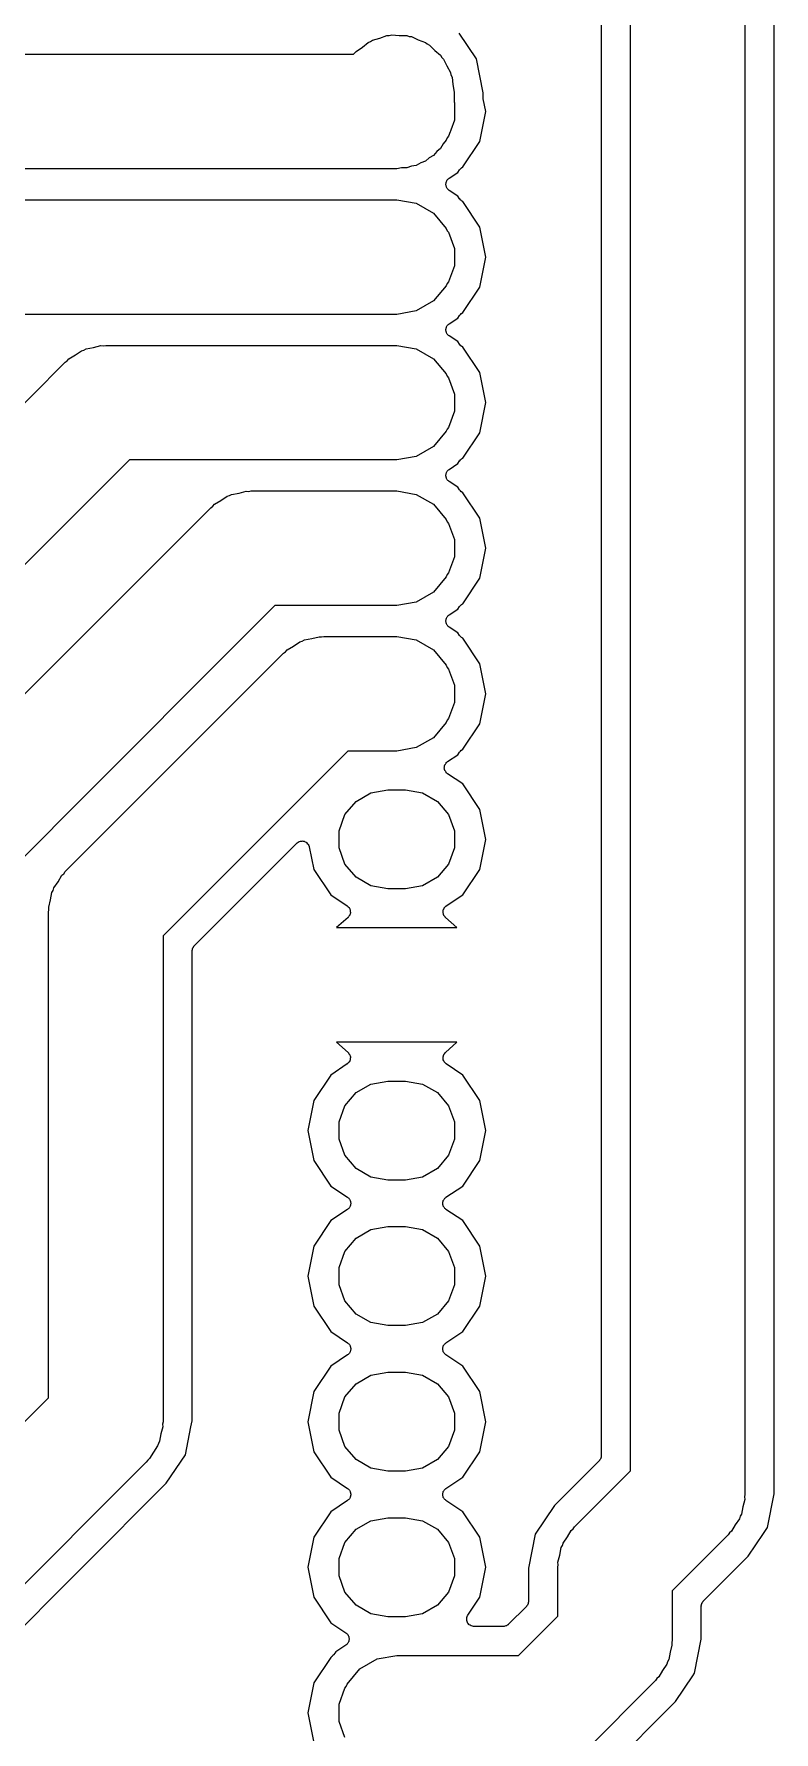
# Model space of a CAD drawing. Extents: x 21 to 222, y -147 to -29.
# Drawn here: x 124.48 to 137.4, y -107.02 to -77.39 of the extents above; entities that cross this region are included whole.
import ezdxf

# ---------------------------------------------------------------- set-up
doc = ezdxf.new("R2010")
doc.units = 0
doc.header["$MEASUREMENT"] = 0
doc.layers.add('BLACK', color=7, linetype='CONTINUOUS')

msp = doc.modelspace()

# ---------------------------------------------------------------- linework, layer by layer
at = {"layer": 'Black'}
for p, q in [((136.89, -58.42), (136.89, -102.87)), ((134.89, -102.456), (134.89, -58.8342)), ((134.382, -59.0972), (134.382, -102.193)), ((137.398, -102.857), (137.398, -59.9701)), ((130.103, -77.6929), (130.21, -77.618)), ((130.21, -77.618), (130.31, -77.534)), ((130.31, -77.534), (130.351, -77.5189)), ((130.351, -77.5189), (130.387, -77.4937)), ((130.387, -77.4937), (130.514, -77.4599)), ((130.514, -77.4599), (130.636, -77.4152)), ((130.636, -77.4152), (130.68, -77.4152)), ((130.68, -77.4152), (130.723, -77.4038)), ((130.723, -77.4038), (130.853, -77.4152)), ((130.853, -77.4152), (130.984, -77.4152)), ((130.984, -77.4152), (131.025, -77.4302)), ((131.025, -77.4302), (131.069, -77.4341)), ((131.069, -77.4341), (131.187, -77.4893)), ((131.187, -77.4893), (131.31, -77.534)), ((131.31, -77.534), (131.344, -77.5623)), ((131.344, -77.5623), (131.384, -77.5808)), ((131.384, -77.5808), (131.476, -77.6732)), ((132.201, -77.8239), (131.898, -77.3706)), ((119.38, -77.74), (130.056, -77.74)), ((130.056, -77.74), (130.103, -77.6929)), ((131.476, -77.6732), (131.576, -77.7572)), ((131.576, -77.7572), (131.598, -77.7953)), ((131.598, -77.7953), (131.629, -77.8264)), ((131.629, -77.8264), (131.684, -77.9448)), ((132.318, -78.4125), (132.201, -77.8239)), ((131.684, -77.9448), (131.75, -78.058)), ((131.75, -78.058), (131.757, -78.1013)), ((131.757, -78.1013), (131.776, -78.1412)), ((131.776, -78.1412), (131.787, -78.2713)), ((131.787, -78.2713), (131.81, -78.4)), ((131.81, -78.4), (131.81, -78.5715)), ((132.318, -78.497), (132.318, -78.4125)), ((132.32, -78.5092), (132.318, -78.497)), ((132.32, -78.5217), (132.32, -78.5092)), ((131.81, -78.5715), (131.817, -78.59)), ((131.817, -78.59), (131.817, -78.89)), ((132.26, -79.2639), (132.364, -78.74)), ((132.364, -78.74), (132.32, -78.5217)), ((131.742, -79.0953), (131.714, -79.1718)), ((131.75, -79.082), (131.742, -79.0953)), ((131.752, -79.0669), (131.75, -79.082)), ((131.817, -78.89), (131.752, -79.0669)), ((131.576, -79.3828), (131.509, -79.439)), ((131.62, -79.307), (131.576, -79.3828)), ((131.676, -79.24), (131.62, -79.307)), ((131.691, -79.1999), (131.676, -79.24)), ((131.714, -79.1718), (131.691, -79.1999)), ((131.963, -79.7081), (132.26, -79.2639)), ((131.066, -79.6949), (130.984, -79.7248)), ((131.152, -79.6797), (131.066, -79.6949)), ((131.228, -79.6359), (131.152, -79.6797)), ((131.31, -79.606), (131.228, -79.6359)), ((131.377, -79.5498), (131.31, -79.606)), ((131.453, -79.506), (131.377, -79.5498)), ((131.509, -79.439), (131.453, -79.506)), ((130.81, -79.74), (119.794, -79.74)), ((130.896, -79.7248), (130.81, -79.74)), ((130.984, -79.7248), (130.896, -79.7248)), ((131.669, -80.0017), (131.672, -79.9882)), ((131.672, -79.9882), (131.674, -79.9745)), ((131.674, -79.9745), (131.677, -79.967)), ((131.677, -79.967), (131.679, -79.9589)), ((131.679, -79.9589), (131.687, -79.9473)), ((131.687, -79.9473), (131.693, -79.9349)), ((131.693, -79.9349), (131.699, -79.9291)), ((131.699, -79.9291), (131.704, -79.9222)), ((131.704, -79.9222), (131.715, -79.914)), ((131.715, -79.914), (131.725, -79.9044)), ((131.725, -79.9044), (131.875, -79.8046)), ((131.875, -79.8046), (131.906, -79.7579)), ((131.906, -79.7579), (131.908, -79.7559)), ((131.908, -79.7559), (131.909, -79.7534)), ((131.909, -79.7534), (131.923, -79.74)), ((131.923, -79.74), (131.936, -79.726)), ((131.936, -79.726), (131.939, -79.7248)), ((131.939, -79.7248), (131.941, -79.7229)), ((131.941, -79.7229), (131.963, -79.7081)), ((123.19, -80.28), (130.81, -80.28)), ((130.81, -80.28), (131.152, -80.3403)), ((131.67, -80.01), (131.669, -80.0017)), ((131.669, -80.0183), (131.67, -80.01)), ((131.672, -80.0318), (131.669, -80.0183)), ((131.674, -80.0455), (131.672, -80.0318)), ((131.677, -80.053), (131.674, -80.0455)), ((131.679, -80.0611), (131.677, -80.053)), ((131.687, -80.0727), (131.679, -80.0611)), ((131.693, -80.0851), (131.687, -80.0727)), ((131.699, -80.0909), (131.693, -80.0851)), ((131.704, -80.0978), (131.699, -80.0909)), ((131.715, -80.106), (131.704, -80.0978)), ((131.725, -80.1156), (131.715, -80.106)), ((131.875, -80.2154), (131.725, -80.1156)), ((131.906, -80.2621), (131.875, -80.2154)), ((131.908, -80.2641), (131.906, -80.2621)), ((131.909, -80.2666), (131.908, -80.2641)), ((131.923, -80.28), (131.909, -80.2666)), ((131.936, -80.294), (131.923, -80.28)), ((131.152, -80.3403), (131.453, -80.514)), ((131.453, -80.514), (131.676, -80.78)), ((131.939, -80.2952), (131.936, -80.294)), ((131.941, -80.2971), (131.939, -80.2952)), ((131.963, -80.3119), (131.941, -80.2971)), ((132.26, -80.7561), (131.963, -80.3119)), ((131.676, -80.78), (131.691, -80.8201)), ((131.691, -80.8201), (131.714, -80.8482)), ((131.714, -80.8482), (131.817, -81.13)), ((132.364, -81.28), (132.26, -80.7561)), ((131.817, -81.13), (131.817, -81.43)), ((131.817, -81.43), (131.714, -81.7118)), ((132.26, -81.8039), (132.364, -81.28)), ((131.691, -81.7399), (131.676, -81.78)), ((131.714, -81.7118), (131.691, -81.7399)), ((131.453, -82.046), (131.152, -82.2197)), ((131.676, -81.78), (131.453, -82.046)), ((131.963, -82.2481), (132.26, -81.8039)), ((130.81, -82.28), (123.604, -82.28)), ((131.152, -82.2197), (130.81, -82.28)), ((131.725, -82.4444), (131.875, -82.3446)), ((131.875, -82.3446), (131.906, -82.2979)), ((131.906, -82.2979), (131.908, -82.2959)), ((131.908, -82.2959), (131.909, -82.2934)), ((131.909, -82.2934), (131.923, -82.28)), ((131.923, -82.28), (131.936, -82.266)), ((131.936, -82.266), (131.939, -82.2648)), ((131.939, -82.2648), (131.941, -82.2629)), ((131.941, -82.2629), (131.963, -82.2481)), ((131.669, -82.5417), (131.672, -82.5282)), ((131.67, -82.55), (131.669, -82.5417)), ((131.669, -82.5583), (131.67, -82.55)), ((131.672, -82.5718), (131.669, -82.5583)), ((131.672, -82.5282), (131.674, -82.5145)), ((131.674, -82.5855), (131.672, -82.5718)), ((131.674, -82.5145), (131.677, -82.507)), ((131.677, -82.593), (131.674, -82.5855)), ((131.677, -82.507), (131.679, -82.4989)), ((131.679, -82.6011), (131.677, -82.593)), ((131.679, -82.4989), (131.687, -82.4873)), ((131.687, -82.6127), (131.679, -82.6011)), ((131.687, -82.4873), (131.693, -82.4749)), ((131.693, -82.6251), (131.687, -82.6127)), ((131.693, -82.4749), (131.699, -82.4691)), ((131.699, -82.6309), (131.693, -82.6251)), ((131.699, -82.4691), (131.704, -82.4622)), ((131.704, -82.6378), (131.699, -82.6309)), ((131.704, -82.4622), (131.715, -82.454)), ((131.715, -82.646), (131.704, -82.6378)), ((131.715, -82.454), (131.725, -82.4444)), ((131.725, -82.6556), (131.715, -82.646)), ((131.875, -82.7554), (131.725, -82.6556)), ((125.2, -82.9886), (125.307, -82.9137)), ((125.307, -82.9137), (125.35, -82.9023)), ((125.35, -82.9023), (125.388, -82.8803)), ((125.388, -82.8803), (125.517, -82.8576)), ((125.517, -82.8576), (125.643, -82.8238)), ((125.643, -82.8238), (125.687, -82.8276)), ((125.687, -82.8276), (125.73, -82.82)), ((125.73, -82.82), (130.81, -82.82)), ((130.81, -82.82), (131.152, -82.8803)), ((131.152, -82.8803), (131.453, -83.054)), ((131.906, -82.8021), (131.875, -82.7554)), ((131.908, -82.8041), (131.906, -82.8021)), ((131.909, -82.8066), (131.908, -82.8041)), ((131.923, -82.82), (131.909, -82.8066)), ((131.936, -82.834), (131.923, -82.82)), ((131.939, -82.8352), (131.936, -82.834)), ((131.941, -82.8371), (131.939, -82.8352)), ((131.963, -82.8519), (131.941, -82.8371)), ((132.26, -83.2961), (131.963, -82.8519)), ((122.483, -85.6529), (125.023, -83.1129)), ((125.023, -83.1129), (125.059, -83.0877)), ((125.059, -83.0877), (125.087, -83.054)), ((125.087, -83.054), (125.2, -82.9886)), ((131.453, -83.054), (131.676, -83.32)), ((131.676, -83.32), (131.691, -83.3601)), ((131.691, -83.3601), (131.714, -83.3882)), ((131.714, -83.3882), (131.817, -83.67)), ((132.364, -83.82), (132.26, -83.2961)), ((131.817, -83.67), (131.817, -83.97)), ((132.26, -84.3439), (132.364, -83.82)), ((131.817, -83.97), (131.714, -84.2518)), ((131.676, -84.32), (131.453, -84.586)), ((131.691, -84.2799), (131.676, -84.32)), ((131.714, -84.2518), (131.691, -84.2799)), ((131.963, -84.7881), (132.26, -84.3439)), ((131.453, -84.586), (131.152, -84.7597)), ((126.144, -84.82), (124.19, -86.7742)), ((130.81, -84.82), (126.144, -84.82)), ((131.152, -84.7597), (130.81, -84.82)), ((131.679, -85.0389), (131.687, -85.0273)), ((131.687, -85.0273), (131.693, -85.0149)), ((131.693, -85.0149), (131.699, -85.0091)), ((131.699, -85.0091), (131.704, -85.0022)), ((131.704, -85.0022), (131.715, -84.994)), ((131.715, -84.994), (131.725, -84.9844)), ((131.725, -84.9844), (131.875, -84.8846)), ((131.875, -84.8846), (131.906, -84.8379)), ((131.906, -84.8379), (131.908, -84.8359)), ((131.908, -84.8359), (131.909, -84.8334)), ((131.909, -84.8334), (131.923, -84.82)), ((131.923, -84.82), (131.936, -84.806)), ((131.936, -84.806), (131.939, -84.8048)), ((131.939, -84.8048), (131.941, -84.8029)), ((131.941, -84.8029), (131.963, -84.7881)), ((131.669, -85.0817), (131.672, -85.0682)), ((131.67, -85.09), (131.669, -85.0817)), ((131.669, -85.0983), (131.67, -85.09)), ((131.672, -85.1118), (131.669, -85.0983)), ((131.672, -85.0682), (131.674, -85.0545)), ((131.674, -85.1255), (131.672, -85.1118)), ((131.674, -85.0545), (131.677, -85.047)), ((131.677, -85.133), (131.674, -85.1255)), ((131.677, -85.047), (131.679, -85.0389)), ((131.679, -85.1411), (131.677, -85.133)), ((131.687, -85.1527), (131.679, -85.1411)), ((131.693, -85.1651), (131.687, -85.1527)), ((131.699, -85.1709), (131.693, -85.1651)), ((131.704, -85.1778), (131.699, -85.1709)), ((131.715, -85.186), (131.704, -85.1778)), ((131.725, -85.1956), (131.715, -85.186)), ((131.875, -85.2954), (131.725, -85.1956)), ((131.906, -85.3421), (131.875, -85.2954)), ((127.599, -85.6277), (127.627, -85.594)), ((127.627, -85.594), (127.74, -85.5286)), ((127.74, -85.5286), (127.847, -85.4537)), ((127.847, -85.4537), (127.89, -85.4423)), ((127.89, -85.4423), (127.928, -85.4203)), ((127.928, -85.4203), (128.057, -85.3976)), ((128.057, -85.3976), (128.183, -85.3638)), ((128.183, -85.3638), (128.227, -85.3676)), ((128.227, -85.3676), (128.27, -85.36)), ((128.27, -85.36), (130.81, -85.36)), ((130.81, -85.36), (131.152, -85.4203)), ((131.152, -85.4203), (131.453, -85.594)), ((131.453, -85.594), (131.676, -85.86)), ((131.908, -85.3441), (131.906, -85.3421)), ((131.909, -85.3466), (131.908, -85.3441)), ((131.923, -85.36), (131.909, -85.3466)), ((131.936, -85.374), (131.923, -85.36)), ((131.939, -85.3752), (131.936, -85.374)), ((131.941, -85.3771), (131.939, -85.3752)), ((131.963, -85.3919), (131.941, -85.3771)), ((132.26, -85.8361), (131.963, -85.3919)), ((126.293, -86.9229), (127.563, -85.6529)), ((127.563, -85.6529), (127.599, -85.6277)), ((131.676, -85.86), (131.691, -85.9001)), ((131.691, -85.9001), (131.714, -85.9282)), ((132.364, -86.36), (132.26, -85.8361)), ((131.714, -85.9282), (131.817, -86.21)), ((131.817, -86.21), (131.817, -86.51)), ((131.817, -86.51), (131.714, -86.7918)), ((132.26, -86.8839), (132.364, -86.36)), ((131.714, -86.7918), (131.691, -86.8199)), ((121.213, -92.0029), (126.293, -86.9229)), ((131.676, -86.86), (131.453, -87.126)), ((131.691, -86.8199), (131.676, -86.86)), ((131.963, -87.3281), (132.26, -86.8839)), ((128.684, -87.36), (127.707, -88.3371)), ((130.81, -87.36), (128.684, -87.36)), ((131.152, -87.2997), (130.81, -87.36)), ((131.453, -87.126), (131.152, -87.2997)), ((131.875, -87.4246), (131.906, -87.3779)), ((131.906, -87.3779), (131.908, -87.3759)), ((131.908, -87.3759), (131.909, -87.3734)), ((131.909, -87.3734), (131.923, -87.36)), ((131.923, -87.36), (131.936, -87.346)), ((131.936, -87.346), (131.939, -87.3448)), ((131.939, -87.3448), (131.941, -87.3429)), ((131.941, -87.3429), (131.963, -87.3281)), ((131.669, -87.6217), (131.672, -87.6082)), ((131.67, -87.63), (131.669, -87.6217)), ((131.669, -87.6383), (131.67, -87.63)), ((131.672, -87.6518), (131.669, -87.6383)), ((131.672, -87.6082), (131.674, -87.5945)), ((131.674, -87.6655), (131.672, -87.6518)), ((131.674, -87.5945), (131.677, -87.587)), ((131.677, -87.673), (131.674, -87.6655)), ((131.677, -87.587), (131.679, -87.5789)), ((131.679, -87.6811), (131.677, -87.673)), ((131.679, -87.5789), (131.687, -87.5673)), ((131.687, -87.6927), (131.679, -87.6811)), ((131.687, -87.5673), (131.693, -87.5549)), ((131.693, -87.7051), (131.687, -87.6927)), ((131.693, -87.5549), (131.699, -87.5491)), ((131.699, -87.5491), (131.704, -87.5422)), ((131.704, -87.5422), (131.715, -87.534)), ((131.715, -87.534), (131.725, -87.5244)), ((131.725, -87.5244), (131.875, -87.4246)), ((129.01, -88.0686), (129.117, -87.9937)), ((129.117, -87.9937), (129.16, -87.9823)), ((129.16, -87.9823), (129.198, -87.9603)), ((129.198, -87.9603), (129.327, -87.9376)), ((129.327, -87.9376), (129.453, -87.9038)), ((129.453, -87.9038), (129.497, -87.9076)), ((129.497, -87.9076), (129.54, -87.9)), ((129.54, -87.9), (130.81, -87.9)), ((130.81, -87.9), (131.152, -87.9603)), ((131.152, -87.9603), (131.453, -88.134)), ((131.699, -87.7109), (131.693, -87.7051)), ((131.704, -87.7178), (131.699, -87.7109)), ((131.715, -87.726), (131.704, -87.7178)), ((131.725, -87.7356), (131.715, -87.726)), ((131.875, -87.8354), (131.725, -87.7356)), ((131.906, -87.8821), (131.875, -87.8354)), ((131.908, -87.8841), (131.906, -87.8821)), ((131.909, -87.8866), (131.908, -87.8841)), ((131.923, -87.9), (131.909, -87.8866)), ((131.936, -87.914), (131.923, -87.9)), ((131.939, -87.9152), (131.936, -87.914)), ((131.941, -87.9171), (131.939, -87.9152)), ((131.963, -87.9319), (131.941, -87.9171)), ((132.26, -88.3761), (131.963, -87.9319)), ((125.023, -92.0029), (128.833, -88.1929)), ((128.833, -88.1929), (128.869, -88.1677)), ((128.869, -88.1677), (128.897, -88.134)), ((128.897, -88.134), (129.01, -88.0686)), ((131.453, -88.134), (131.676, -88.4)), ((127.707, -88.3371), (122.92, -93.1242)), ((131.676, -88.4), (131.691, -88.4401)), ((131.691, -88.4401), (131.714, -88.4682)), ((131.714, -88.4682), (131.817, -88.75)), ((132.364, -88.9), (132.26, -88.3761)), ((131.817, -88.75), (131.817, -89.05)), ((131.817, -89.05), (131.714, -89.3318)), ((132.26, -89.4239), (132.364, -88.9)), ((131.676, -89.4), (131.453, -89.666)), ((131.691, -89.3599), (131.676, -89.4)), ((131.714, -89.3318), (131.691, -89.3599)), ((131.963, -89.8681), (132.26, -89.4239)), ((131.453, -89.666), (131.152, -89.8397)), ((129.954, -89.9), (126.73, -93.1242)), ((130.81, -89.9), (129.954, -89.9)), ((131.152, -89.8397), (130.81, -89.9)), ((131.697, -90.0831), (131.875, -89.9646)), ((131.875, -89.9646), (131.906, -89.9179)), ((131.906, -89.9179), (131.908, -89.9159)), ((131.908, -89.9159), (131.909, -89.9134)), ((131.909, -89.9134), (131.923, -89.9)), ((131.923, -89.9), (131.936, -89.886)), ((131.936, -89.886), (131.939, -89.8848)), ((131.939, -89.8848), (131.941, -89.8829)), ((131.941, -89.8829), (131.963, -89.8681)), ((131.641, -90.1804), (131.644, -90.167)), ((131.642, -90.1887), (131.641, -90.1804)), ((131.641, -90.197), (131.642, -90.1887)), ((131.644, -90.2105), (131.641, -90.197)), ((131.644, -90.167), (131.646, -90.1532)), ((131.646, -90.2243), (131.644, -90.2105)), ((131.646, -90.1532), (131.649, -90.1457)), ((131.649, -90.2318), (131.646, -90.2243)), ((131.649, -90.1457), (131.651, -90.1376)), ((131.651, -90.2399), (131.649, -90.2318)), ((131.651, -90.1376), (131.659, -90.1261)), ((131.659, -90.2514), (131.651, -90.2399)), ((131.659, -90.1261), (131.665, -90.1136)), ((131.665, -90.2638), (131.659, -90.2514)), ((131.665, -90.1136), (131.671, -90.1079)), ((131.671, -90.2696), (131.665, -90.2638)), ((131.671, -90.1079), (131.676, -90.1009)), ((131.676, -90.2765), (131.671, -90.2696)), ((131.676, -90.1009), (131.687, -90.0927)), ((131.687, -90.2847), (131.676, -90.2765)), ((131.687, -90.0927), (131.697, -90.0831)), ((131.697, -90.2943), (131.687, -90.2847)), ((131.963, -90.4719), (131.697, -90.2943)), ((130.099, -90.7784), (130.358, -90.6285)), ((130.358, -90.6285), (130.654, -90.5764)), ((130.654, -90.5764), (130.966, -90.5764)), ((130.966, -90.5764), (131.262, -90.6285)), ((131.262, -90.6285), (131.521, -90.7784)), ((132.26, -90.9161), (131.963, -90.4719)), ((129.906, -91.0082), (130.099, -90.7784)), ((131.521, -90.7784), (131.714, -91.0082)), ((132.364, -91.44), (132.26, -90.9161)), ((129.803, -91.29), (129.906, -91.0082)), ((131.714, -91.0082), (131.817, -91.29)), ((127.275, -93.2974), (129.068, -91.505)), ((129.068, -91.505), (129.071, -91.5026)), ((129.071, -91.5026), (129.074, -91.4993)), ((129.074, -91.4993), (129.089, -91.49)), ((129.089, -91.49), (129.104, -91.4797)), ((129.104, -91.4797), (129.108, -91.4786)), ((129.108, -91.4786), (129.111, -91.4764)), ((129.111, -91.4764), (129.129, -91.4729)), ((129.129, -91.4729), (129.146, -91.4683)), ((129.146, -91.4683), (129.151, -91.4686)), ((129.151, -91.4686), (129.155, -91.4678)), ((129.155, -91.4678), (129.172, -91.4706)), ((129.172, -91.4706), (129.19, -91.4721)), ((129.19, -91.4721), (129.194, -91.4739)), ((129.194, -91.4739), (129.198, -91.4745)), ((129.198, -91.4745), (129.214, -91.4832)), ((129.214, -91.4832), (129.23, -91.4908)), ((129.23, -91.4908), (129.233, -91.4937)), ((129.233, -91.4937), (129.237, -91.4957)), ((129.237, -91.4957), (129.249, -91.5092)), ((129.249, -91.5092), (129.261, -91.5219)), ((129.261, -91.5219), (129.263, -91.5258)), ((129.263, -91.5258), (129.266, -91.5289)), ((129.266, -91.5289), (129.273, -91.5456)), ((129.273, -91.5456), (129.28, -91.5619)), ((129.803, -91.59), (129.803, -91.29)), ((131.817, -91.29), (131.817, -91.59)), ((132.26, -91.9639), (132.364, -91.44)), ((129.28, -91.5619), (129.28, -91.5661)), ((129.28, -91.5661), (129.282, -91.57)), ((129.282, -91.57), (129.36, -91.9639)), ((129.906, -91.8718), (129.803, -91.59)), ((131.817, -91.59), (131.714, -91.8718)), ((124.899, -92.1804), (124.964, -92.0672)), ((124.964, -92.0672), (124.998, -92.0389)), ((124.998, -92.0389), (125.023, -92.0029)), ((129.36, -91.9639), (129.657, -92.4081)), ((130.099, -92.1016), (129.906, -91.8718)), ((130.358, -92.2515), (130.099, -92.1016)), ((131.521, -92.1016), (131.262, -92.2515)), ((131.714, -91.8718), (131.521, -92.1016)), ((131.963, -92.4081), (132.26, -91.9639)), ((124.768, -92.4966), (124.79, -92.368)), ((124.79, -92.368), (124.812, -92.3299)), ((124.812, -92.3299), (124.824, -92.2874)), ((124.824, -92.2874), (124.899, -92.1804)), ((129.657, -92.4081), (129.946, -92.6009)), ((130.654, -92.3036), (130.358, -92.2515)), ((130.966, -92.3036), (130.654, -92.3036)), ((131.262, -92.2515), (130.966, -92.3036)), ((131.674, -92.6009), (131.963, -92.4081)), ((124.73, -92.71), (124.738, -92.6667)), ((124.73, -101.186), (124.73, -92.71)), ((124.734, -92.6228), (124.768, -92.4966)), ((124.738, -92.6667), (124.734, -92.6228)), ((129.946, -92.6009), (129.949, -92.6043)), ((129.949, -92.6043), (129.954, -92.6067)), ((129.954, -92.6067), (129.965, -92.6195)), ((129.965, -92.6195), (129.977, -92.6314)), ((129.977, -92.6314), (129.98, -92.6358)), ((129.98, -92.6358), (129.983, -92.6396)), ((129.983, -92.6396), (129.989, -92.6555)), ((129.989, -92.6555), (129.997, -92.6709)), ((130.001, -92.7246), (129.995, -92.7409)), ((129.997, -92.6709), (129.998, -92.6759)), ((129.998, -92.6759), (129.999, -92.6805)), ((129.999, -92.6805), (130, -92.6977)), ((130, -92.6977), (130.002, -92.7148)), ((130.002, -92.7148), (130.001, -92.7196)), ((130.001, -92.7196), (130.001, -92.7246)), ((131.618, -92.7148), (131.62, -92.6977)), ((131.619, -92.7196), (131.618, -92.7148)), ((131.619, -92.7246), (131.619, -92.7196)), ((131.625, -92.7409), (131.619, -92.7246)), ((131.62, -92.6977), (131.621, -92.6805)), ((131.621, -92.6805), (131.622, -92.6759)), ((131.622, -92.6759), (131.623, -92.6709)), ((131.623, -92.6709), (131.631, -92.6555)), ((131.631, -92.6555), (131.637, -92.6396)), ((131.637, -92.6396), (131.64, -92.6358)), ((131.64, -92.6358), (131.643, -92.6314)), ((131.643, -92.6314), (131.655, -92.6195)), ((131.655, -92.6195), (131.666, -92.6067)), ((131.666, -92.6067), (131.671, -92.6043)), ((131.671, -92.6043), (131.674, -92.6009)), ((129.96, -92.8012), (129.76, -92.98)), ((129.76, -92.98), (130.81, -92.98)), ((129.963, -92.7972), (129.96, -92.8012)), ((129.967, -92.7943), (129.963, -92.7972)), ((129.976, -92.78), (129.967, -92.7943)), ((129.987, -92.7665), (129.976, -92.78)), ((129.989, -92.7618), (129.987, -92.7665)), ((129.991, -92.7576), (129.989, -92.7618)), ((129.995, -92.7409), (129.991, -92.7576)), ((130.81, -92.98), (131.86, -92.98)), ((131.629, -92.7576), (131.625, -92.7409)), ((131.631, -92.7618), (131.629, -92.7576)), ((131.633, -92.7665), (131.631, -92.7618)), ((131.644, -92.78), (131.633, -92.7665)), ((131.653, -92.7943), (131.644, -92.78)), ((131.657, -92.7972), (131.653, -92.7943)), ((131.66, -92.8012), (131.657, -92.7972)), ((131.86, -92.98), (131.66, -92.8012)), ((126.73, -93.1242), (126.73, -101.6)), ((127.25, -93.3336), (127.259, -93.32)), ((127.259, -93.32), (127.268, -93.3056)), ((127.268, -93.3056), (127.272, -93.302)), ((127.272, -93.302), (127.275, -93.2974)), ((127.238, -93.3762), (127.243, -93.3601)), ((127.239, -93.3817), (127.238, -93.3762)), ((127.238, -93.3872), (127.239, -93.3817)), ((127.238, -101.587), (127.238, -93.3872)), ((127.243, -93.3601), (127.246, -93.3438)), ((127.246, -93.3438), (127.248, -93.339)), ((127.248, -93.339), (127.25, -93.3336)), ((130.81, -94.98), (129.76, -94.98)), ((129.76, -94.98), (129.96, -95.1588)), ((131.86, -94.98), (130.81, -94.98)), ((131.66, -95.1588), (131.86, -94.98)), ((129.946, -95.3591), (129.657, -95.5519)), ((129.949, -95.3557), (129.946, -95.3591)), ((129.954, -95.3533), (129.949, -95.3557)), ((129.965, -95.3405), (129.954, -95.3533)), ((129.96, -95.1588), (129.963, -95.1628)), ((129.963, -95.1628), (129.967, -95.1657)), ((129.977, -95.3286), (129.965, -95.3405)), ((129.967, -95.1657), (129.976, -95.18)), ((129.976, -95.18), (129.987, -95.1935)), ((129.98, -95.3242), (129.977, -95.3286)), ((129.983, -95.3204), (129.98, -95.3242)), ((129.989, -95.3045), (129.983, -95.3204)), ((129.987, -95.1935), (129.989, -95.1982)), ((129.989, -95.1982), (129.991, -95.2024)), ((129.997, -95.2891), (129.989, -95.3045)), ((129.991, -95.2024), (129.995, -95.2191)), ((129.995, -95.2191), (130.001, -95.2354)), ((129.998, -95.2841), (129.997, -95.2891)), ((129.999, -95.2795), (129.998, -95.2841)), ((130, -95.2623), (129.999, -95.2795)), ((130.002, -95.2452), (130, -95.2623)), ((130.001, -95.2354), (130.001, -95.2404)), ((130.001, -95.2404), (130.002, -95.2452)), ((131.618, -95.2452), (131.619, -95.2404)), ((131.62, -95.2623), (131.618, -95.2452)), ((131.619, -95.2354), (131.625, -95.2191)), ((131.619, -95.2404), (131.619, -95.2354)), ((131.621, -95.2795), (131.62, -95.2623)), ((131.622, -95.2841), (131.621, -95.2795)), ((131.623, -95.2891), (131.622, -95.2841)), ((131.631, -95.3045), (131.623, -95.2891)), ((131.625, -95.2191), (131.629, -95.2024)), ((131.629, -95.2024), (131.631, -95.1982)), ((131.631, -95.1982), (131.633, -95.1935)), ((131.637, -95.3204), (131.631, -95.3045)), ((131.633, -95.1935), (131.644, -95.18)), ((131.64, -95.3242), (131.637, -95.3204)), ((131.643, -95.3286), (131.64, -95.3242)), ((131.655, -95.3405), (131.643, -95.3286)), ((131.644, -95.18), (131.653, -95.1657)), ((131.653, -95.1657), (131.657, -95.1628)), ((131.666, -95.3533), (131.655, -95.3405)), ((131.657, -95.1628), (131.66, -95.1588)), ((131.671, -95.3557), (131.666, -95.3533)), ((131.674, -95.3591), (131.671, -95.3557)), ((131.963, -95.5519), (131.674, -95.3591)), ((129.657, -95.5519), (129.36, -95.9961)), ((130.358, -95.7085), (130.654, -95.6564)), ((130.654, -95.6564), (130.966, -95.6564)), ((130.966, -95.6564), (131.262, -95.7085)), ((132.26, -95.9961), (131.963, -95.5519)), ((129.906, -96.0882), (130.099, -95.8584)), ((130.099, -95.8584), (130.358, -95.7085)), ((131.262, -95.7085), (131.521, -95.8584)), ((131.521, -95.8584), (131.714, -96.0882)), ((129.36, -95.9961), (129.256, -96.52)), ((129.803, -96.37), (129.906, -96.0882)), ((131.714, -96.0882), (131.817, -96.37)), ((132.364, -96.52), (132.26, -95.9961)), ((129.256, -96.52), (129.36, -97.0439)), ((129.803, -96.67), (129.803, -96.37)), ((131.817, -96.37), (131.817, -96.67)), ((132.26, -97.0439), (132.364, -96.52)), ((129.906, -96.9518), (129.803, -96.67)), ((131.817, -96.67), (131.714, -96.9518)), ((129.36, -97.0439), (129.657, -97.4881)), ((130.099, -97.1816), (129.906, -96.9518)), ((131.714, -96.9518), (131.521, -97.1816)), ((131.963, -97.4881), (132.26, -97.0439)), ((130.358, -97.3315), (130.099, -97.1816)), ((130.654, -97.3836), (130.358, -97.3315)), ((130.966, -97.3836), (130.654, -97.3836)), ((131.262, -97.3315), (130.966, -97.3836)), ((131.521, -97.1816), (131.262, -97.3315)), ((129.657, -97.4881), (129.951, -97.6844)), ((129.951, -97.6844), (129.961, -97.694)), ((129.961, -97.694), (129.972, -97.7022)), ((129.972, -97.7022), (129.977, -97.7091)), ((129.977, -97.7091), (129.983, -97.7149)), ((129.983, -97.7149), (129.989, -97.7273)), ((129.989, -97.7273), (129.997, -97.7389)), ((129.997, -97.7389), (129.999, -97.747)), ((129.999, -97.747), (130.002, -97.7545)), ((130.002, -97.7545), (130.004, -97.7682)), ((130.004, -97.7682), (130.007, -97.7817)), ((131.613, -97.7817), (131.616, -97.7682)), ((131.616, -97.7682), (131.618, -97.7545)), ((131.618, -97.7545), (131.621, -97.747)), ((131.621, -97.747), (131.623, -97.7389)), ((131.623, -97.7389), (131.631, -97.7273)), ((131.631, -97.7273), (131.637, -97.7149)), ((131.637, -97.7149), (131.643, -97.7091)), ((131.643, -97.7091), (131.648, -97.7022)), ((131.648, -97.7022), (131.659, -97.694)), ((131.659, -97.694), (131.669, -97.6844)), ((131.669, -97.6844), (131.963, -97.4881)), ((129.951, -97.8956), (129.657, -98.0919)), ((129.961, -97.886), (129.951, -97.8956)), ((129.972, -97.8778), (129.961, -97.886)), ((129.977, -97.8709), (129.972, -97.8778)), ((129.983, -97.8651), (129.977, -97.8709)), ((129.989, -97.8527), (129.983, -97.8651)), ((129.997, -97.8411), (129.989, -97.8527)), ((129.999, -97.833), (129.997, -97.8411)), ((130.002, -97.8255), (129.999, -97.833)), ((130.004, -97.8118), (130.002, -97.8255)), ((130.007, -97.7983), (130.004, -97.8118)), ((130.007, -97.7817), (130.006, -97.79)), ((130.006, -97.79), (130.007, -97.7983)), ((131.614, -97.79), (131.613, -97.7817)), ((131.613, -97.7983), (131.614, -97.79)), ((131.616, -97.8118), (131.613, -97.7983)), ((131.618, -97.8255), (131.616, -97.8118)), ((131.621, -97.833), (131.618, -97.8255)), ((131.623, -97.8411), (131.621, -97.833)), ((131.631, -97.8527), (131.623, -97.8411)), ((131.637, -97.8651), (131.631, -97.8527)), ((131.643, -97.8709), (131.637, -97.8651)), ((131.648, -97.8778), (131.643, -97.8709)), ((131.659, -97.886), (131.648, -97.8778)), ((131.669, -97.8956), (131.659, -97.886)), ((131.963, -98.0919), (131.669, -97.8956)), ((129.657, -98.0919), (129.36, -98.5361)), ((130.099, -98.3984), (130.358, -98.2485)), ((130.358, -98.2485), (130.654, -98.1964)), ((130.654, -98.1964), (130.966, -98.1964)), ((130.966, -98.1964), (131.262, -98.2485)), ((131.262, -98.2485), (131.521, -98.3984)), ((132.26, -98.5361), (131.963, -98.0919)), ((129.36, -98.5361), (129.256, -99.06)), ((129.803, -98.91), (129.906, -98.6282)), ((129.906, -98.6282), (130.099, -98.3984)), ((131.521, -98.3984), (131.714, -98.6282)), ((131.714, -98.6282), (131.817, -98.91)), ((132.364, -99.06), (132.26, -98.5361)), ((129.803, -99.21), (129.803, -98.91)), ((131.817, -98.91), (131.817, -99.21)), ((129.256, -99.06), (129.36, -99.5839)), ((129.906, -99.4918), (129.803, -99.21)), ((131.817, -99.21), (131.714, -99.4918)), ((132.26, -99.5839), (132.364, -99.06)), ((130.099, -99.7216), (129.906, -99.4918)), ((131.714, -99.4918), (131.521, -99.7216)), ((129.36, -99.5839), (129.657, -100.028)), ((130.358, -99.8715), (130.099, -99.7216)), ((131.521, -99.7216), (131.262, -99.8715)), ((131.963, -100.028), (132.26, -99.5839)), ((129.657, -100.028), (129.951, -100.224)), ((130.654, -99.9236), (130.358, -99.8715)), ((130.966, -99.9236), (130.654, -99.9236)), ((131.262, -99.8715), (130.966, -99.9236)), ((131.669, -100.224), (131.963, -100.028)), ((129.951, -100.436), (129.657, -100.632)), ((129.951, -100.224), (129.961, -100.234)), ((129.961, -100.426), (129.951, -100.436)), ((129.961, -100.234), (129.972, -100.242)), ((129.972, -100.418), (129.961, -100.426)), ((129.972, -100.242), (129.977, -100.249)), ((129.977, -100.411), (129.972, -100.418)), ((129.977, -100.249), (129.983, -100.255)), ((129.983, -100.405), (129.977, -100.411)), ((129.983, -100.255), (129.989, -100.267)), ((129.989, -100.393), (129.983, -100.405)), ((129.989, -100.267), (129.997, -100.279)), ((129.997, -100.381), (129.989, -100.393)), ((129.997, -100.279), (129.999, -100.287)), ((129.999, -100.373), (129.997, -100.381)), ((129.999, -100.287), (130.002, -100.294)), ((130.002, -100.366), (129.999, -100.373)), ((130.002, -100.294), (130.004, -100.308)), ((130.004, -100.352), (130.002, -100.366)), ((130.004, -100.308), (130.007, -100.322)), ((130.007, -100.338), (130.004, -100.352)), ((130.007, -100.322), (130.006, -100.33)), ((130.006, -100.33), (130.007, -100.338)), ((131.613, -100.322), (131.616, -100.308)), ((131.614, -100.33), (131.613, -100.322)), ((131.613, -100.338), (131.614, -100.33)), ((131.616, -100.352), (131.613, -100.338)), ((131.616, -100.308), (131.618, -100.294)), ((131.618, -100.366), (131.616, -100.352)), ((131.618, -100.294), (131.621, -100.287)), ((131.621, -100.373), (131.618, -100.366)), ((131.621, -100.287), (131.623, -100.279)), ((131.623, -100.381), (131.621, -100.373)), ((131.623, -100.279), (131.631, -100.267)), ((131.631, -100.393), (131.623, -100.381)), ((131.631, -100.267), (131.637, -100.255)), ((131.637, -100.405), (131.631, -100.393)), ((131.637, -100.255), (131.643, -100.249)), ((131.643, -100.411), (131.637, -100.405)), ((131.643, -100.249), (131.648, -100.242)), ((131.648, -100.418), (131.643, -100.411)), ((131.648, -100.242), (131.659, -100.234)), ((131.659, -100.426), (131.648, -100.418)), ((131.659, -100.234), (131.669, -100.224)), ((131.669, -100.436), (131.659, -100.426)), ((131.963, -100.632), (131.669, -100.436)), ((129.657, -100.632), (129.36, -101.076)), ((132.26, -101.076), (131.963, -100.632)), ((129.906, -101.168), (130.099, -100.938)), ((130.099, -100.938), (130.358, -100.788)), ((130.358, -100.788), (130.654, -100.736)), ((130.654, -100.736), (130.966, -100.736)), ((130.966, -100.736), (131.262, -100.788)), ((131.262, -100.788), (131.521, -100.938)), ((131.521, -100.938), (131.714, -101.168)), ((121.506, -104.41), (124.73, -101.186)), ((129.36, -101.076), (129.256, -101.6)), ((129.803, -101.45), (129.906, -101.168)), ((131.714, -101.168), (131.817, -101.45)), ((132.364, -101.6), (132.26, -101.076)), ((126.73, -101.6), (126.722, -101.643)), ((127.218, -101.689), (127.238, -101.587)), ((129.256, -101.6), (129.36, -102.124)), ((129.803, -101.75), (129.803, -101.45)), ((131.817, -101.45), (131.817, -101.75)), ((132.26, -102.124), (132.364, -101.6)), ((126.692, -101.813), (126.67, -101.942)), ((126.726, -101.687), (126.692, -101.813)), ((126.722, -101.643), (126.726, -101.687)), ((127.121, -102.176), (127.218, -101.689)), ((129.906, -102.032), (129.803, -101.75)), ((131.817, -101.75), (131.714, -102.032)), ((126.561, -102.13), (126.496, -102.243)), ((126.636, -102.023), (126.561, -102.13)), ((126.648, -101.98), (126.636, -102.023)), ((126.67, -101.942), (126.648, -101.98)), ((126.787, -102.675), (127.121, -102.176)), ((129.36, -102.124), (129.657, -102.568)), ((130.099, -102.262), (129.906, -102.032)), ((131.714, -102.032), (131.521, -102.262)), ((131.963, -102.568), (132.26, -102.124)), ((134.382, -102.204), (134.377, -102.22)), ((134.382, -102.193), (134.381, -102.198)), ((134.381, -102.198), (134.382, -102.204)), ((126.437, -102.307), (122.627, -106.117)), ((126.462, -102.271), (126.437, -102.307)), ((126.496, -102.243), (126.462, -102.271)), ((130.358, -102.412), (130.099, -102.262)), ((130.654, -102.464), (130.358, -102.412)), ((130.966, -102.464), (130.654, -102.464)), ((131.262, -102.412), (130.966, -102.464)), ((131.521, -102.262), (131.262, -102.412)), ((134.345, -102.283), (133.563, -103.065)), ((133.913, -103.433), (134.89, -102.456)), ((134.348, -102.278), (134.345, -102.283)), ((134.352, -102.274), (134.348, -102.278)), ((134.361, -102.26), (134.352, -102.274)), ((134.37, -102.246), (134.361, -102.26)), ((134.372, -102.241), (134.37, -102.246)), ((134.374, -102.236), (134.372, -102.241)), ((134.377, -102.22), (134.374, -102.236)), ((122.995, -106.467), (126.787, -102.675)), ((129.657, -102.568), (129.951, -102.764)), ((129.951, -102.764), (129.961, -102.774)), ((129.961, -102.774), (129.972, -102.782)), ((129.972, -102.782), (129.977, -102.789)), ((129.977, -102.789), (129.983, -102.795)), ((129.983, -102.795), (129.989, -102.807)), ((129.989, -102.807), (129.997, -102.819)), ((131.623, -102.819), (131.631, -102.807)), ((131.631, -102.807), (131.637, -102.795)), ((131.637, -102.795), (131.643, -102.789)), ((131.643, -102.789), (131.648, -102.782)), ((131.648, -102.782), (131.659, -102.774)), ((131.659, -102.774), (131.669, -102.764)), ((131.669, -102.764), (131.963, -102.568)), ((129.951, -102.976), (129.657, -103.172)), ((129.961, -102.966), (129.951, -102.976)), ((129.972, -102.958), (129.961, -102.966)), ((129.977, -102.951), (129.972, -102.958)), ((129.983, -102.945), (129.977, -102.951)), ((129.989, -102.933), (129.983, -102.945)), ((129.997, -102.921), (129.989, -102.933)), ((129.997, -102.819), (129.999, -102.827)), ((129.999, -102.913), (129.997, -102.921)), ((129.999, -102.827), (130.002, -102.834)), ((130.002, -102.906), (129.999, -102.913)), ((130.002, -102.834), (130.004, -102.848)), ((130.004, -102.892), (130.002, -102.906)), ((130.004, -102.848), (130.007, -102.862)), ((130.007, -102.878), (130.004, -102.892)), ((130.007, -102.862), (130.006, -102.87)), ((130.006, -102.87), (130.007, -102.878)), ((131.613, -102.862), (131.616, -102.848)), ((131.614, -102.87), (131.613, -102.862)), ((131.613, -102.878), (131.614, -102.87)), ((131.616, -102.892), (131.613, -102.878)), ((131.616, -102.848), (131.618, -102.834)), ((131.618, -102.906), (131.616, -102.892)), ((131.618, -102.834), (131.621, -102.827)), ((131.621, -102.913), (131.618, -102.906)), ((131.621, -102.827), (131.623, -102.819)), ((131.623, -102.921), (131.621, -102.913)), ((131.631, -102.933), (131.623, -102.921)), ((131.637, -102.945), (131.631, -102.933)), ((131.643, -102.951), (131.637, -102.945)), ((131.648, -102.958), (131.643, -102.951)), ((131.659, -102.966), (131.648, -102.958)), ((131.669, -102.976), (131.659, -102.966)), ((131.963, -103.172), (131.669, -102.976)), ((133.563, -103.065), (133.229, -103.564)), ((136.852, -103.083), (136.83, -103.212)), ((136.886, -102.957), (136.852, -103.083)), ((136.89, -102.87), (136.882, -102.913)), ((136.882, -102.913), (136.886, -102.957)), ((137.281, -103.446), (137.398, -102.857)), ((129.657, -103.172), (129.36, -103.616)), ((130.099, -103.478), (130.358, -103.328)), ((130.358, -103.328), (130.654, -103.276)), ((130.654, -103.276), (130.966, -103.276)), ((130.966, -103.276), (131.262, -103.328)), ((131.262, -103.328), (131.521, -103.478)), ((132.26, -103.616), (131.963, -103.172)), ((136.721, -103.4), (136.656, -103.513)), ((136.796, -103.293), (136.721, -103.4)), ((136.808, -103.25), (136.796, -103.293)), ((136.83, -103.212), (136.808, -103.25)), ((129.36, -103.616), (129.256, -104.14)), ((129.906, -103.708), (130.099, -103.478)), ((131.521, -103.478), (131.714, -103.708)), ((132.364, -104.14), (132.26, -103.616)), ((133.229, -103.564), (133.112, -104.153)), ((133.714, -103.717), (133.789, -103.61)), ((133.789, -103.61), (133.854, -103.497)), ((133.854, -103.497), (133.888, -103.469)), ((133.888, -103.469), (133.913, -103.433)), ((136.597, -103.577), (135.62, -104.554)), ((136.622, -103.541), (136.597, -103.577)), ((136.656, -103.513), (136.622, -103.541)), ((136.947, -103.945), (137.212, -103.549)), ((137.212, -103.549), (137.281, -103.446)), ((129.803, -103.99), (129.906, -103.708)), ((129.803, -104.29), (129.803, -103.99)), ((131.714, -103.708), (131.817, -103.99)), ((131.817, -103.99), (131.817, -104.29)), ((133.624, -104.053), (133.658, -103.927)), ((133.658, -103.927), (133.68, -103.798)), ((133.68, -103.798), (133.702, -103.76)), ((133.702, -103.76), (133.714, -103.717)), ((136.165, -104.727), (136.947, -103.945)), ((129.256, -104.14), (129.36, -104.664)), ((132.26, -104.664), (132.364, -104.14)), ((133.112, -104.153), (133.112, -104.733)), ((133.62, -104.14), (133.628, -104.097)), ((133.62, -104.996), (133.62, -104.14)), ((133.628, -104.097), (133.624, -104.053)), ((129.906, -104.572), (129.803, -104.29)), ((130.099, -104.802), (129.906, -104.572)), ((131.714, -104.572), (131.521, -104.802)), ((131.817, -104.29), (131.714, -104.572)), ((135.62, -104.554), (135.62, -105.41)), ((129.36, -104.664), (129.657, -105.108)), ((130.358, -104.952), (130.099, -104.802)), ((131.521, -104.802), (131.262, -104.952)), ((132.052, -104.974), (132.26, -104.664)), ((133.075, -104.823), (132.763, -105.135)), ((133.078, -104.818), (133.075, -104.823)), ((133.082, -104.814), (133.078, -104.818)), ((133.091, -104.8), (133.082, -104.814)), ((133.1, -104.786), (133.091, -104.8)), ((133.102, -104.781), (133.1, -104.786)), ((133.104, -104.776), (133.102, -104.781)), ((133.107, -104.76), (133.104, -104.776)), ((133.112, -104.744), (133.107, -104.76)), ((133.112, -104.733), (133.111, -104.738)), ((133.111, -104.738), (133.112, -104.744)), ((136.128, -104.806), (136.133, -104.79)), ((136.129, -104.812), (136.128, -104.806)), ((136.128, -104.817), (136.129, -104.812)), ((136.128, -105.397), (136.128, -104.817)), ((136.133, -104.79), (136.136, -104.774)), ((136.136, -104.774), (136.138, -104.769)), ((136.138, -104.769), (136.14, -104.764)), ((136.14, -104.764), (136.149, -104.75)), ((136.149, -104.75), (136.158, -104.736)), ((136.158, -104.736), (136.162, -104.732)), ((136.162, -104.732), (136.165, -104.727)), ((129.657, -105.108), (129.923, -105.286)), ((130.654, -105.004), (130.358, -104.952)), ((130.966, -105.004), (130.654, -105.004)), ((131.262, -104.952), (130.966, -105.004)), ((132.032, -105.059), (132.033, -105.041)), ((132.033, -105.063), (132.032, -105.059)), ((132.033, -105.023), (132.034, -105.019)), ((132.033, -105.041), (132.033, -105.023)), ((132.033, -105.067), (132.033, -105.063)), ((132.039, -105.084), (132.033, -105.067)), ((132.034, -105.015), (132.042, -104.998)), ((132.034, -105.019), (132.034, -105.015)), ((132.044, -105.101), (132.039, -105.084)), ((132.042, -104.998), (132.048, -104.981)), ((132.046, -105.105), (132.044, -105.101)), ((132.048, -105.108), (132.046, -105.105)), ((132.048, -104.981), (132.05, -104.978)), ((132.059, -105.122), (132.048, -105.108)), ((132.05, -104.978), (132.052, -104.974)), ((132.07, -105.137), (132.059, -105.122)), ((132.073, -105.139), (132.07, -105.137)), ((132.076, -105.142), (132.073, -105.139)), ((132.092, -105.151), (132.076, -105.142)), ((132.107, -105.161), (132.092, -105.151)), ((132.111, -105.162), (132.107, -105.161)), ((132.114, -105.164), (132.111, -105.162)), ((132.132, -105.167), (132.114, -105.164)), ((132.149, -105.172), (132.132, -105.167)), ((132.154, -105.171), (132.149, -105.172)), ((132.158, -105.172), (132.154, -105.171)), ((132.673, -105.172), (132.158, -105.172)), ((132.678, -105.171), (132.673, -105.172)), ((132.684, -105.172), (132.678, -105.171)), ((132.7, -105.167), (132.684, -105.172)), ((132.716, -105.164), (132.7, -105.167)), ((132.721, -105.162), (132.716, -105.164)), ((132.726, -105.16), (132.721, -105.162)), ((132.74, -105.151), (132.726, -105.16)), ((132.754, -105.142), (132.74, -105.151)), ((132.758, -105.138), (132.754, -105.142)), ((132.763, -105.135), (132.758, -105.138)), ((132.936, -105.68), (133.62, -104.996)), ((129.923, -105.286), (129.933, -105.295)), ((129.933, -105.295), (129.944, -105.303)), ((129.944, -105.303), (129.949, -105.31)), ((129.949, -105.472), (129.944, -105.479)), ((129.949, -105.31), (129.955, -105.316)), ((129.955, -105.466), (129.949, -105.472)), ((129.955, -105.316), (129.961, -105.329)), ((129.961, -105.454), (129.955, -105.466)), ((129.961, -105.329), (129.969, -105.34)), ((129.969, -105.442), (129.961, -105.454)), ((129.969, -105.34), (129.971, -105.348)), ((129.971, -105.434), (129.969, -105.442)), ((129.971, -105.348), (129.974, -105.356)), ((129.974, -105.427), (129.971, -105.434)), ((129.974, -105.356), (129.976, -105.37)), ((129.976, -105.413), (129.974, -105.427)), ((129.976, -105.37), (129.979, -105.383)), ((129.979, -105.4), (129.976, -105.413)), ((129.979, -105.383), (129.978, -105.391)), ((129.978, -105.391), (129.979, -105.4)), ((135.62, -105.41), (135.612, -105.453)), ((135.612, -105.453), (135.616, -105.497)), ((136.011, -105.986), (136.128, -105.397)), ((129.657, -105.712), (129.36, -106.156)), ((129.679, -105.697), (129.657, -105.712)), ((129.681, -105.695), (129.679, -105.697)), ((129.684, -105.694), (129.681, -105.695)), ((129.697, -105.68), (129.684, -105.694)), ((129.711, -105.667), (129.697, -105.68)), ((129.712, -105.664), (129.711, -105.667)), ((129.714, -105.662), (129.712, -105.664)), ((129.745, -105.615), (129.714, -105.662)), ((129.923, -105.497), (129.745, -105.615)), ((129.933, -105.487), (129.923, -105.497)), ((129.944, -105.479), (129.933, -105.487)), ((130.167, -105.914), (130.468, -105.74)), ((130.468, -105.74), (130.81, -105.68)), ((130.81, -105.68), (132.936, -105.68)), ((135.56, -105.752), (135.538, -105.79)), ((135.582, -105.623), (135.56, -105.752)), ((135.616, -105.497), (135.582, -105.623)), ((129.944, -106.18), (130.167, -105.914)), ((135.386, -106.053), (135.352, -106.081)), ((135.451, -105.94), (135.386, -106.053)), ((135.526, -105.833), (135.451, -105.94)), ((135.538, -105.79), (135.526, -105.833)), ((135.677, -106.485), (135.978, -106.036)), ((135.978, -106.036), (136.011, -105.986)), ((129.36, -106.156), (129.256, -106.68)), ((129.803, -106.53), (129.906, -106.248)), ((129.906, -106.248), (129.929, -106.22)), ((129.929, -106.22), (129.944, -106.18)), ((135.327, -106.117), (134.057, -107.387)), ((135.352, -106.081), (135.327, -106.117)), ((129.803, -106.83), (129.803, -106.53)), ((134.425, -107.737), (135.677, -106.485)), ((129.256, -106.68), (129.36, -107.204)), ((129.906, -107.112), (129.803, -106.83))]:
    msp.add_line(p, q, dxfattribs=at)

doc.saveas('drawing.dxf')
